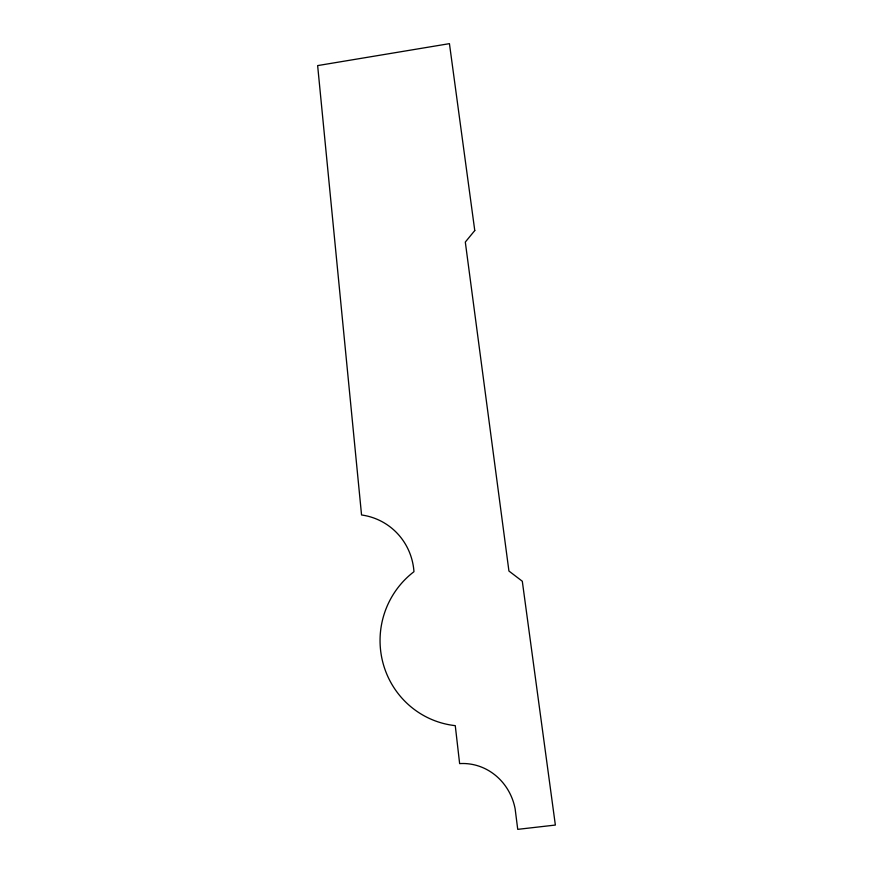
<?xml version="1.0" encoding="UTF-8"?>
<svg xmlns="http://www.w3.org/2000/svg" width="873" height="873" viewBox="0 0 873 873"><rect width="100%" height="100%" fill="white"/><g stroke="black" fill="none" stroke-linecap="round" stroke-linejoin="round"><path stroke-width="1.31" d="M474.77 230.537L465.309 242.072L508.926 571.029L522.305 581.243L555.359 825.061L517.733 829.35L515.125 808.791A55.708 52.631 83.8 0 0 459.635 763.613L455.269 725.649A85.892 84.594 -83.1 0 1 383.018 663.109A85.892 84.594 -83.1 0 1 413.966 571.695A65.093 62.66 -53.5 0 0 361.553 514.972L317.641 65.595L449.442 43.65L474.77 230.537"/></g></svg>
